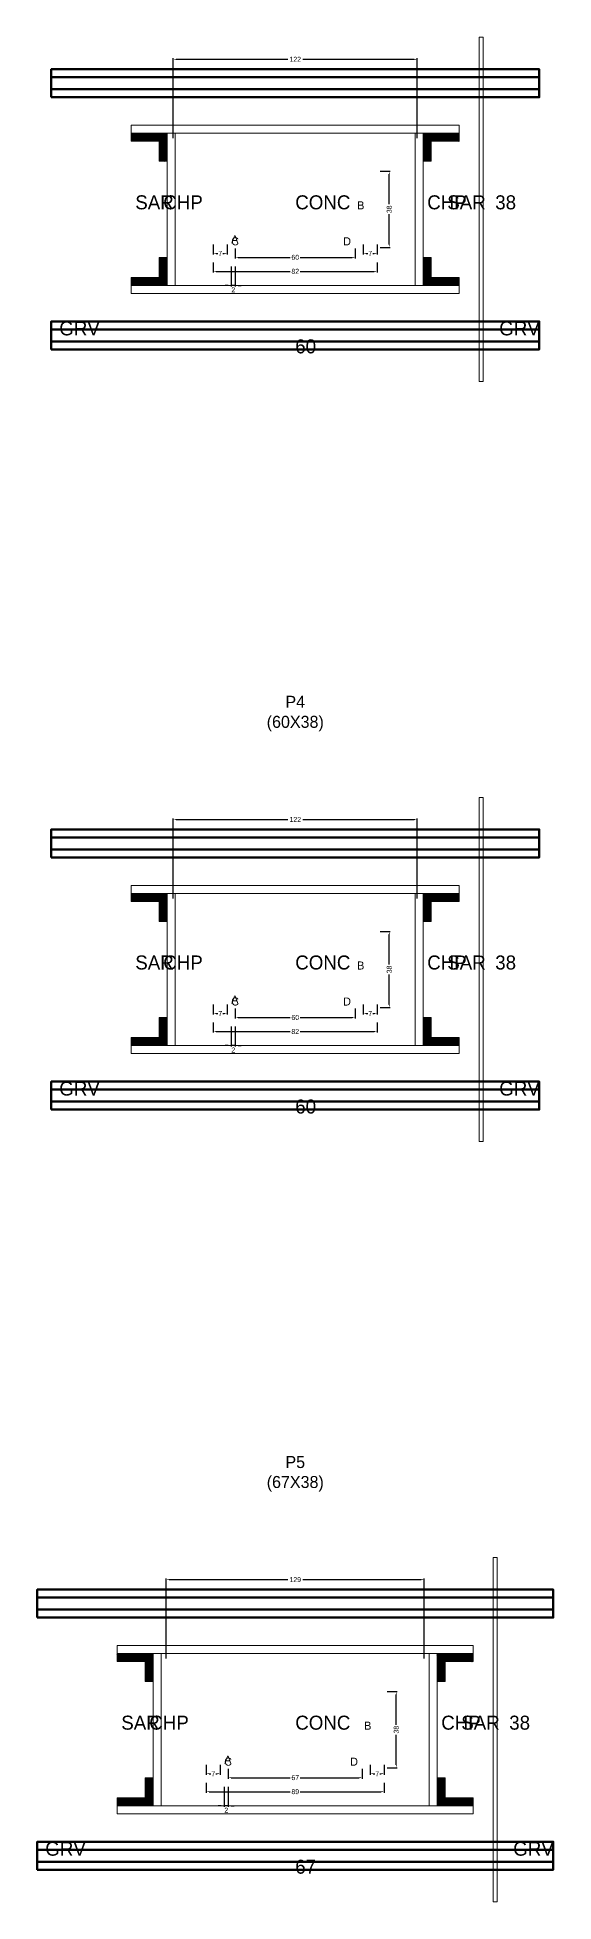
# Model space of a CAD drawing. Header units: centimetres. Extents: x -8500 to 4121, y -7606 to 295.
# Drawn here: x -129 to 129, y -1466 to -534 of the extents above; entities that cross this region are included whole.
import ezdxf

# ---------------------------------------------------------------- set-up
doc = ezdxf.new("R2010")
doc.units = ezdxf.units.CM
for name, color, linetype in [('COTA', 241, 'Continuous'), ('GRAVATA', 224, 'Continuous'), ('Hachura', 251, 'Continuous'), ('NOMENCLATURA', 7, 'Continuous'), ('SARRAFO', 251, 'Continuous'), ('Texto Seção', 7, 'Continuous')]:
    doc.layers.add(name, color=color, linetype=linetype)
doc.dimstyles.new('cotax2', dxfattribs={"dimtxt": 2.5, "dimasz": 1.5, "dimexe": 0.5, "dimexo": 0.5, "dimgap": 0.5, "dimtad": 1, "dimcen": 2.5, "dimazin": 3, "dimtfac": 1, "dimtmove": 0, "dimatfit": 3})

# ---------------------------------------------------------------- blocks, each defined once
blk = doc.blocks.new('_CLOSEDFILLED')
at = {"color": 0, "linetype": 'BYBLOCK'}
blk.add_solid([(-1, 0.16), (0, 0), (-1, -0.16)], dxfattribs=at)
blk = doc.blocks.new('*D66')
for p, q in [((-41, -646.5), (-41, -651.5)), ((-39.5, -651), (-2.5, -651)), ((2.5, -651), (39.5, -651)), ((41, -646.5), (41, -651.5))]:
    blk.add_line(p, q)
at = {"layer": 'Defpoints'}
for p in [(-41, -646), (-41, -651), (41, -646)]:
    blk.add_point(p, dxfattribs=at)
at = {"layer": 'COTA', "xscale": 1.5, "yscale": 1.5, "rotation": 180}
blk.add_blockref('_CLOSEDFILLED', (-41, -651), dxfattribs=at)
at = {"layer": 'COTA', "xscale": 1.5, "yscale": 1.5}
blk.add_blockref('_CLOSEDFILLED', (41, -651), dxfattribs=at)
at = {"layer": 'COTA', "insert": (0, -651), "char_height": 2.5, "attachment_point": 5}
blk.add_mtext('82', dxfattribs=at)
blk = doc.blocks.new('*D67')
for p, q in [((-30, -639.5), (-30, -644.5)), ((30, -639.5), (30, -644.5)), ((-28.5, -644), (-2.5, -644)), ((2.5, -644), (28.5, -644))]:
    blk.add_line(p, q)
at = {"layer": 'Defpoints'}
for p in [(-30, -639), (30, -639), (-30, -644)]:
    blk.add_point(p, dxfattribs=at)
at = {"layer": 'COTA', "xscale": 1.5, "yscale": 1.5, "rotation": 180}
blk.add_blockref('_CLOSEDFILLED', (-30, -644), dxfattribs=at)
at = {"layer": 'COTA', "xscale": 1.5, "yscale": 1.5}
blk.add_blockref('_CLOSEDFILLED', (30, -644), dxfattribs=at)
at = {"layer": 'COTA', "insert": (0, -644), "char_height": 2.5, "attachment_point": 5}
blk.add_mtext('60', dxfattribs=at)
blk = doc.blocks.new('*D68')
for p, q in [((42.5, -601), (47.5, -601)), ((47, -617.5), (47, -602.5)), ((47, -637.5), (47, -622.5)), ((42.5, -639), (47.5, -639))]:
    blk.add_line(p, q)
at = {"layer": 'Defpoints'}
for p in [(42, -601), (42, -639), (47, -639)]:
    blk.add_point(p, dxfattribs=at)
at = {"layer": 'COTA', "xscale": 1.5, "yscale": 1.5}
for p, rotation in [((47, -601), 90), ((47, -639), 270)]:
    blk.add_blockref('_CLOSEDFILLED', p, dxfattribs=dict(at, rotation=rotation))
at = {"layer": 'COTA', "insert": (47, -620), "char_height": 2.5, "attachment_point": 5, "rotation": 90}
blk.add_mtext('38', dxfattribs=at)
blk = doc.blocks.new('*D69')
for p, q in [((-41, -637.5), (-41, -642.5)), ((-39.5, -642), (-38.75, -642)), ((-36.25, -642), (-35.5, -642)), ((-34, -637.5), (-34, -642.5))]:
    blk.add_line(p, q)
at = {"layer": 'Defpoints'}
for p in [(-41, -637), (-41, -642), (-34, -637)]:
    blk.add_point(p, dxfattribs=at)
at = {"layer": 'COTA', "xscale": 1.5, "yscale": 1.5, "rotation": 180}
blk.add_blockref('_CLOSEDFILLED', (-41, -642), dxfattribs=at)
at = {"layer": 'COTA', "xscale": 1.5, "yscale": 1.5}
blk.add_blockref('_CLOSEDFILLED', (-34, -642), dxfattribs=at)
at = {"layer": 'COTA', "insert": (-37.5, -642), "char_height": 2.5, "attachment_point": 5}
blk.add_mtext('7', dxfattribs=at)
blk = doc.blocks.new('*D70')
for p, q in [((34, -637.5), (34, -642.5)), ((35.5, -642), (36.25, -642)), ((38.75, -642), (39.5, -642)), ((41, -637.5), (41, -642.5))]:
    blk.add_line(p, q)
at = {"layer": 'Defpoints'}
for p in [(34, -637), (34, -642), (41, -637)]:
    blk.add_point(p, dxfattribs=at)
at = {"layer": 'COTA', "xscale": 1.5, "yscale": 1.5, "rotation": 180}
blk.add_blockref('_CLOSEDFILLED', (34, -642), dxfattribs=at)
at = {"layer": 'COTA', "xscale": 1.5, "yscale": 1.5}
blk.add_blockref('_CLOSEDFILLED', (41, -642), dxfattribs=at)
at = {"layer": 'COTA', "insert": (37.5, -642), "char_height": 2.5, "attachment_point": 5}
blk.add_mtext('7', dxfattribs=at)
blk = doc.blocks.new('*D71')
for p, q in [((-61, -584.5), (-61, -544.5)), ((-59.5, -545), (-3.75, -545)), ((3.75, -545), (59.5, -545)), ((61, -584.5), (61, -544.5))]:
    blk.add_line(p, q)
at = {"layer": 'Defpoints'}
for p in [(-61, -545), (-61, -585), (61, -585)]:
    blk.add_point(p, dxfattribs=at)
at = {"layer": 'COTA', "xscale": 1.5, "yscale": 1.5, "rotation": 180}
blk.add_blockref('_CLOSEDFILLED', (-61, -545), dxfattribs=at)
at = {"layer": 'COTA', "xscale": 1.5, "yscale": 1.5}
blk.add_blockref('_CLOSEDFILLED', (61, -545), dxfattribs=at)
at = {"layer": 'COTA', "insert": (0, -545), "char_height": 2.5, "attachment_point": 5}
blk.add_mtext('122', dxfattribs=at)
blk = doc.blocks.new('*D92')
for p, q in [((-41, -1026.5), (-41, -1031.5)), ((-39.5, -1031), (-2.5, -1031)), ((2.5, -1031), (39.5, -1031)), ((41, -1026.5), (41, -1031.5))]:
    blk.add_line(p, q)
at = {"layer": 'Defpoints'}
for p in [(-41, -1026), (-41, -1031), (41, -1026)]:
    blk.add_point(p, dxfattribs=at)
at = {"layer": 'COTA', "xscale": 1.5, "yscale": 1.5, "rotation": 180}
blk.add_blockref('_CLOSEDFILLED', (-41, -1031), dxfattribs=at)
at = {"layer": 'COTA', "xscale": 1.5, "yscale": 1.5}
blk.add_blockref('_CLOSEDFILLED', (41, -1031), dxfattribs=at)
at = {"layer": 'COTA', "insert": (0, -1031), "char_height": 2.5, "attachment_point": 5}
blk.add_mtext('82', dxfattribs=at)
blk = doc.blocks.new('*D93')
for p, q in [((-30, -1019.5), (-30, -1024.5)), ((-28.5, -1024), (-2.5, -1024)), ((2.5, -1024), (28.5, -1024)), ((30, -1019.5), (30, -1024.5))]:
    blk.add_line(p, q)
at = {"layer": 'Defpoints'}
for p in [(-30, -1019), (-30, -1024), (30, -1019)]:
    blk.add_point(p, dxfattribs=at)
at = {"layer": 'COTA', "xscale": 1.5, "yscale": 1.5, "rotation": 180}
blk.add_blockref('_CLOSEDFILLED', (-30, -1024), dxfattribs=at)
at = {"layer": 'COTA', "xscale": 1.5, "yscale": 1.5}
blk.add_blockref('_CLOSEDFILLED', (30, -1024), dxfattribs=at)
at = {"layer": 'COTA', "insert": (0, -1024), "char_height": 2.5, "attachment_point": 5}
blk.add_mtext('60', dxfattribs=at)
blk = doc.blocks.new('*D94')
for p, q in [((42.5, -981), (47.5, -981)), ((47, -997.5), (47, -982.5)), ((47, -1017.5), (47, -1002.5)), ((42.5, -1019), (47.5, -1019))]:
    blk.add_line(p, q)
at = {"layer": 'Defpoints'}
for p in [(42, -981), (42, -1019), (47, -1019)]:
    blk.add_point(p, dxfattribs=at)
at = {"layer": 'COTA', "xscale": 1.5, "yscale": 1.5}
for p, rotation in [((47, -981), 90), ((47, -1019), 270)]:
    blk.add_blockref('_CLOSEDFILLED', p, dxfattribs=dict(at, rotation=rotation))
at = {"layer": 'COTA', "insert": (47, -1000), "char_height": 2.5, "attachment_point": 5, "rotation": 90}
blk.add_mtext('38', dxfattribs=at)
blk = doc.blocks.new('*D95')
for p, q in [((-41, -1017.5), (-41, -1022.5)), ((-39.5, -1022), (-38.75, -1022)), ((-36.25, -1022), (-35.5, -1022)), ((-34, -1017.5), (-34, -1022.5))]:
    blk.add_line(p, q)
at = {"layer": 'Defpoints'}
for p in [(-41, -1017), (-41, -1022), (-34, -1017)]:
    blk.add_point(p, dxfattribs=at)
at = {"layer": 'COTA', "xscale": 1.5, "yscale": 1.5, "rotation": 180}
blk.add_blockref('_CLOSEDFILLED', (-41, -1022), dxfattribs=at)
at = {"layer": 'COTA', "xscale": 1.5, "yscale": 1.5}
blk.add_blockref('_CLOSEDFILLED', (-34, -1022), dxfattribs=at)
at = {"layer": 'COTA', "insert": (-37.5, -1022), "char_height": 2.5, "attachment_point": 5}
blk.add_mtext('7', dxfattribs=at)
blk = doc.blocks.new('*D96')
for p, q in [((34, -1017.5), (34, -1022.5)), ((35.5, -1022), (36.25, -1022)), ((38.75, -1022), (39.5, -1022)), ((41, -1017.5), (41, -1022.5))]:
    blk.add_line(p, q)
at = {"layer": 'Defpoints'}
for p in [(34, -1017), (34, -1022), (41, -1017)]:
    blk.add_point(p, dxfattribs=at)
at = {"layer": 'COTA', "xscale": 1.5, "yscale": 1.5, "rotation": 180}
blk.add_blockref('_CLOSEDFILLED', (34, -1022), dxfattribs=at)
at = {"layer": 'COTA', "xscale": 1.5, "yscale": 1.5}
blk.add_blockref('_CLOSEDFILLED', (41, -1022), dxfattribs=at)
at = {"layer": 'COTA', "insert": (37.5, -1022), "char_height": 2.5, "attachment_point": 5}
blk.add_mtext('7', dxfattribs=at)
blk = doc.blocks.new('*D97')
for p, q in [((-61, -964.5), (-61, -924.5)), ((-59.5, -925), (-3.75, -925)), ((3.75, -925), (59.5, -925)), ((61, -964.5), (61, -924.5))]:
    blk.add_line(p, q)
at = {"layer": 'Defpoints'}
for p in [(-61, -925), (-61, -965), (61, -965)]:
    blk.add_point(p, dxfattribs=at)
at = {"layer": 'COTA', "xscale": 1.5, "yscale": 1.5, "rotation": 180}
blk.add_blockref('_CLOSEDFILLED', (-61, -925), dxfattribs=at)
at = {"layer": 'COTA', "xscale": 1.5, "yscale": 1.5}
blk.add_blockref('_CLOSEDFILLED', (61, -925), dxfattribs=at)
at = {"layer": 'COTA', "insert": (0, -925), "char_height": 2.5, "attachment_point": 5}
blk.add_mtext('122', dxfattribs=at)
blk = doc.blocks.new('*D118')
for p, q in [((-44.5, -1406.5), (-44.5, -1411.5)), ((44.5, -1406.5), (44.5, -1411.5)), ((-43, -1411), (-2.5, -1411)), ((2.5, -1411), (43, -1411))]:
    blk.add_line(p, q)
at = {"layer": 'Defpoints'}
for p in [(-44.5, -1406), (44.5, -1406), (-44.5, -1411)]:
    blk.add_point(p, dxfattribs=at)
at = {"layer": 'COTA', "xscale": 1.5, "yscale": 1.5, "rotation": 180}
blk.add_blockref('_CLOSEDFILLED', (-44.5, -1411), dxfattribs=at)
at = {"layer": 'COTA', "xscale": 1.5, "yscale": 1.5}
blk.add_blockref('_CLOSEDFILLED', (44.5, -1411), dxfattribs=at)
at = {"layer": 'COTA', "insert": (0, -1411), "char_height": 2.5, "attachment_point": 5}
blk.add_mtext('89', dxfattribs=at)
blk = doc.blocks.new('*D119')
for p, q in [((-33.5, -1399.5), (-33.5, -1404.5)), ((-32, -1404), (-2.5, -1404)), ((2.5, -1404), (32, -1404)), ((33.5, -1399.5), (33.5, -1404.5))]:
    blk.add_line(p, q)
at = {"layer": 'Defpoints'}
for p in [(-33.5, -1399), (-33.5, -1404), (33.5, -1399)]:
    blk.add_point(p, dxfattribs=at)
at = {"layer": 'COTA', "xscale": 1.5, "yscale": 1.5, "rotation": 180}
blk.add_blockref('_CLOSEDFILLED', (-33.5, -1404), dxfattribs=at)
at = {"layer": 'COTA', "xscale": 1.5, "yscale": 1.5}
blk.add_blockref('_CLOSEDFILLED', (33.5, -1404), dxfattribs=at)
at = {"layer": 'COTA', "insert": (0, -1404), "char_height": 2.5, "attachment_point": 5}
blk.add_mtext('67', dxfattribs=at)
blk = doc.blocks.new('*D120')
for p, q in [((46, -1361), (51, -1361)), ((50.5, -1377.5), (50.5, -1362.5)), ((50.5, -1397.5), (50.5, -1382.5)), ((46, -1399), (51, -1399))]:
    blk.add_line(p, q)
at = {"layer": 'Defpoints'}
for p in [(45.5, -1361), (45.5, -1399), (50.5, -1399)]:
    blk.add_point(p, dxfattribs=at)
at = {"layer": 'COTA', "xscale": 1.5, "yscale": 1.5}
for p, rotation in [((50.5, -1361), 90), ((50.5, -1399), 270)]:
    blk.add_blockref('_CLOSEDFILLED', p, dxfattribs=dict(at, rotation=rotation))
at = {"layer": 'COTA', "insert": (50.5, -1380), "char_height": 2.5, "attachment_point": 5, "rotation": 90}
blk.add_mtext('38', dxfattribs=at)
blk = doc.blocks.new('*D121')
for p, q in [((-44.5, -1397.5), (-44.5, -1402.5)), ((-37.5, -1397.5), (-37.5, -1402.5)), ((-43, -1402), (-42.25, -1402)), ((-39.75, -1402), (-39, -1402))]:
    blk.add_line(p, q)
at = {"layer": 'Defpoints'}
for p in [(-44.5, -1397), (-37.5, -1397), (-44.5, -1402)]:
    blk.add_point(p, dxfattribs=at)
at = {"layer": 'COTA', "xscale": 1.5, "yscale": 1.5, "rotation": 180}
blk.add_blockref('_CLOSEDFILLED', (-44.5, -1402), dxfattribs=at)
at = {"layer": 'COTA', "xscale": 1.5, "yscale": 1.5}
blk.add_blockref('_CLOSEDFILLED', (-37.5, -1402), dxfattribs=at)
at = {"layer": 'COTA', "insert": (-41, -1402), "char_height": 2.5, "attachment_point": 5}
blk.add_mtext('7', dxfattribs=at)
blk = doc.blocks.new('*D122')
for p, q in [((37.5, -1397.5), (37.5, -1402.5)), ((44.5, -1397.5), (44.5, -1402.5)), ((39, -1402), (39.75, -1402)), ((42.25, -1402), (43, -1402))]:
    blk.add_line(p, q)
at = {"layer": 'Defpoints'}
for p in [(37.5, -1397), (44.5, -1397), (37.5, -1402)]:
    blk.add_point(p, dxfattribs=at)
at = {"layer": 'COTA', "xscale": 1.5, "yscale": 1.5, "rotation": 180}
blk.add_blockref('_CLOSEDFILLED', (37.5, -1402), dxfattribs=at)
at = {"layer": 'COTA', "xscale": 1.5, "yscale": 1.5}
blk.add_blockref('_CLOSEDFILLED', (44.5, -1402), dxfattribs=at)
at = {"layer": 'COTA', "insert": (41, -1402), "char_height": 2.5, "attachment_point": 5}
blk.add_mtext('7', dxfattribs=at)
blk = doc.blocks.new('*D123')
for p, q in [((-64.5, -1344.5), (-64.5, -1304.5)), ((64.5, -1344.5), (64.5, -1304.5)), ((-63, -1305), (-3.75, -1305)), ((3.75, -1305), (63, -1305))]:
    blk.add_line(p, q)
at = {"layer": 'Defpoints'}
for p in [(-64.5, -1305), (-64.5, -1345), (64.5, -1345)]:
    blk.add_point(p, dxfattribs=at)
at = {"layer": 'COTA', "xscale": 1.5, "yscale": 1.5, "rotation": 180}
blk.add_blockref('_CLOSEDFILLED', (-64.5, -1305), dxfattribs=at)
at = {"layer": 'COTA', "xscale": 1.5, "yscale": 1.5}
blk.add_blockref('_CLOSEDFILLED', (64.5, -1305), dxfattribs=at)
at = {"layer": 'COTA', "insert": (0, -1305), "char_height": 2.5, "attachment_point": 5}
blk.add_mtext('129', dxfattribs=at)

msp = doc.modelspace()

# ---------------------------------------------------------------- hatches: boundary and pattern name
at = {"layer": 'SARRAFO'}
h = msp.add_hatch(dxfattribs=at)
h.set_pattern_fill('SOLID', scale=2)
h.paths.add_polyline_path([(-82, -586), (-68, -586), (-68, -582), (-82, -582)])
h = msp.add_hatch(dxfattribs=at)
h.set_pattern_fill('SOLID', scale=2)
h.paths.add_polyline_path([(-68, -596), (-64, -596), (-64, -582), (-68, -582)])
h = msp.add_hatch(dxfattribs=at)
h.set_pattern_fill('SOLID', scale=2)
h.paths.add_polyline_path([(64, -596), (68, -596), (68, -582), (64, -582)])
h = msp.add_hatch(dxfattribs=at)
h.set_pattern_fill('SOLID', scale=2)
h.paths.add_polyline_path([(68, -586), (82, -586), (82, -582), (68, -582)])
h = msp.add_hatch(dxfattribs=at)
h.set_pattern_fill('SOLID', scale=2)
h.paths.add_polyline_path([(-68, -658), (-64, -658), (-64, -644), (-68, -644)])
h = msp.add_hatch(dxfattribs=at)
h.set_pattern_fill('SOLID', scale=2)
h.paths.add_polyline_path([(64, -658), (68, -658), (68, -644), (64, -644)])
h = msp.add_hatch(dxfattribs=at)
h.set_pattern_fill('SOLID', scale=2)
h.paths.add_polyline_path([(-82, -658), (-68, -658), (-68, -654), (-82, -654)])
h = msp.add_hatch(dxfattribs=at)
h.set_pattern_fill('SOLID', scale=2)
h.paths.add_polyline_path([(68, -658), (82, -658), (82, -654), (68, -654)])
h = msp.add_hatch(dxfattribs=at)
h.set_pattern_fill('SOLID', scale=2)
h.paths.add_polyline_path([(-82, -966), (-68, -966), (-68, -962), (-82, -962)])
h = msp.add_hatch(dxfattribs=at)
h.set_pattern_fill('SOLID', scale=2)
h.paths.add_polyline_path([(-68, -976), (-64, -976), (-64, -962), (-68, -962)])
h = msp.add_hatch(dxfattribs=at)
h.set_pattern_fill('SOLID', scale=2)
h.paths.add_polyline_path([(64, -976), (68, -976), (68, -962), (64, -962)])
h = msp.add_hatch(dxfattribs=at)
h.set_pattern_fill('SOLID', scale=2)
h.paths.add_polyline_path([(68, -966), (82, -966), (82, -962), (68, -962)])
h = msp.add_hatch(dxfattribs=at)
h.set_pattern_fill('SOLID', scale=2)
h.paths.add_polyline_path([(-68, -1038), (-64, -1038), (-64, -1024), (-68, -1024)])
h = msp.add_hatch(dxfattribs=at)
h.set_pattern_fill('SOLID', scale=2)
h.paths.add_polyline_path([(64, -1038), (68, -1038), (68, -1024), (64, -1024)])
h = msp.add_hatch(dxfattribs=at)
h.set_pattern_fill('SOLID', scale=2)
h.paths.add_polyline_path([(-82, -1038), (-68, -1038), (-68, -1034), (-82, -1034)])
h = msp.add_hatch(dxfattribs=at)
h.set_pattern_fill('SOLID', scale=2)
h.paths.add_polyline_path([(68, -1038), (82, -1038), (82, -1034), (68, -1034)])
h = msp.add_hatch(dxfattribs=at)
h.set_pattern_fill('SOLID', scale=2)
h.paths.add_polyline_path([(-89, -1346), (-75, -1346), (-75, -1342), (-89, -1342)])
h = msp.add_hatch(dxfattribs=at)
h.set_pattern_fill('SOLID', scale=2)
h.paths.add_polyline_path([(-75, -1356), (-71, -1356), (-71, -1342), (-75, -1342)])
h = msp.add_hatch(dxfattribs=at)
h.set_pattern_fill('SOLID', scale=2)
h.paths.add_polyline_path([(71, -1356), (75, -1356), (75, -1342), (71, -1342)])
h = msp.add_hatch(dxfattribs=at)
h.set_pattern_fill('SOLID', scale=2)
h.paths.add_polyline_path([(75, -1346), (89, -1346), (89, -1342), (75, -1342)])
h = msp.add_hatch(dxfattribs=at)
h.set_pattern_fill('SOLID', scale=2)
h.paths.add_polyline_path([(-75, -1418), (-71, -1418), (-71, -1404), (-75, -1404)])
h = msp.add_hatch(dxfattribs=at)
h.set_pattern_fill('SOLID', scale=2)
h.paths.add_polyline_path([(71, -1418), (75, -1418), (75, -1404), (71, -1404)])
h = msp.add_hatch(dxfattribs=at)
h.set_pattern_fill('SOLID', scale=2)
h.paths.add_polyline_path([(-89, -1418), (-75, -1418), (-75, -1414), (-89, -1414)])
h = msp.add_hatch(dxfattribs=at)
h.set_pattern_fill('SOLID', scale=2)
h.paths.add_polyline_path([(75, -1418), (89, -1418), (89, -1414), (75, -1414)])

# ---------------------------------------------------------------- linework, layer by layer
at = {"layer": 'GRAVATA', "lineweight": 50}
for points in [[(-122, -564), (122, -564), (122, -550), (-122, -550)], [(-122, -560), (122, -560), (122, -554), (-122, -554)], [(-122, -690), (122, -690), (122, -676), (-122, -676)], [(-122, -686), (122, -686), (122, -680), (-122, -680)], [(-122, -944), (122, -944), (122, -930), (-122, -930)], [(-122, -940), (122, -940), (122, -934), (-122, -934)], [(-122, -1070), (122, -1070), (122, -1056), (-122, -1056)], [(-122, -1066), (122, -1066), (122, -1060), (-122, -1060)], [(-129, -1324), (129, -1324), (129, -1310), (-129, -1310)], [(-129, -1320), (129, -1320), (129, -1314), (-129, -1314)], [(-129, -1450), (129, -1450), (129, -1436), (-129, -1436)], [(-129, -1446), (129, -1446), (129, -1440), (-129, -1440)]]:
    msp.add_lwpolyline(points, close=True, dxfattribs=at)
at = {"layer": 'Hachura', "lineweight": 13}
for points in [[(92, -706), (94, -706), (94, -534), (92, -534)], [(92, -1086), (94, -1086), (94, -914), (92, -914)], [(99, -1466), (101, -1466), (101, -1294), (99, -1294)]]:
    msp.add_lwpolyline(points, close=True, dxfattribs=at)
at = {"layer": 'Hachura', "lineweight": 18}
for points in [[(-82, -582), (82, -582), (82, -578), (-82, -578)], [(-64, -658), (-60, -658), (-60, -582), (-64, -582)], [(60, -658), (64, -658), (64, -582), (60, -582)], [(-82, -662), (82, -662), (82, -658), (-82, -658)], [(-82, -962), (82, -962), (82, -958), (-82, -958)], [(-64, -1038), (-60, -1038), (-60, -962), (-64, -962)], [(60, -1038), (64, -1038), (64, -962), (60, -962)], [(-82, -1042), (82, -1042), (82, -1038), (-82, -1038)], [(-89, -1342), (89, -1342), (89, -1338), (-89, -1338)], [(-71, -1418), (-67, -1418), (-67, -1342), (-71, -1342)], [(67, -1418), (71, -1418), (71, -1342), (67, -1342)], [(-89, -1422), (89, -1422), (89, -1418), (-89, -1418)]]:
    msp.add_lwpolyline(points, close=True, dxfattribs=at)
at = {"layer": 'SARRAFO', "lineweight": 13}
for points in [[(-82, -586), (-68, -586), (-68, -582), (-82, -582)], [(-68, -596), (-64, -596), (-64, -582), (-68, -582)], [(64, -596), (68, -596), (68, -582), (64, -582)], [(68, -586), (82, -586), (82, -582), (68, -582)], [(-68, -658), (-64, -658), (-64, -644), (-68, -644)], [(64, -658), (68, -658), (68, -644), (64, -644)], [(-82, -658), (-68, -658), (-68, -654), (-82, -654)], [(68, -658), (82, -658), (82, -654), (68, -654)], [(-82, -966), (-68, -966), (-68, -962), (-82, -962)], [(-68, -976), (-64, -976), (-64, -962), (-68, -962)], [(64, -976), (68, -976), (68, -962), (64, -962)], [(68, -966), (82, -966), (82, -962), (68, -962)], [(-68, -1038), (-64, -1038), (-64, -1024), (-68, -1024)], [(64, -1038), (68, -1038), (68, -1024), (64, -1024)], [(-82, -1038), (-68, -1038), (-68, -1034), (-82, -1034)], [(68, -1038), (82, -1038), (82, -1034), (68, -1034)], [(-89, -1346), (-75, -1346), (-75, -1342), (-89, -1342)], [(-75, -1356), (-71, -1356), (-71, -1342), (-75, -1342)], [(71, -1356), (75, -1356), (75, -1342), (71, -1342)], [(75, -1346), (89, -1346), (89, -1342), (75, -1342)], [(-75, -1418), (-71, -1418), (-71, -1404), (-75, -1404)], [(71, -1418), (75, -1418), (75, -1404), (71, -1404)], [(-89, -1418), (-75, -1418), (-75, -1414), (-89, -1414)], [(75, -1418), (89, -1418), (89, -1414), (75, -1414)]]:
    msp.add_lwpolyline(points, close=True, dxfattribs=at)

# ---------------------------------------------------------------- texts
at = {"layer": 'NOMENCLATURA'}
for s, p in [('B', (31, -620)), ('A', (-32, -637)), ('C', (-32, -638)), ('D', (24, -638)), ('B', (31, -1000)), ('A', (-32, -1017)), ('C', (-32, -1018)), ('D', (24, -1018)), ('B', (34.5, -1380)), ('A', (-35.5, -1397)), ('C', (-35.5, -1398)), ('D', (27.5, -1398))]:
    msp.add_text(s, height=4, dxfattribs=at).set_placement(p)
at = {"layer": 'NOMENCLATURA', "char_height": 6, "attachment_point": 8}
for s, insert in [('P4\\P(60X38)', (0, -881)), ('P5\\P(67X38)', (0, -1261))]:
    msp.add_mtext(s, dxfattribs=dict(at, insert=insert))
at = {"layer": 'Texto Seção'}
for s, p in [('SAR', (-80, -620)), ('CHP', (-66, -620)), ('CONC', (0, -620)), ('CHP', (66, -620)), ('SAR', (76, -620)), ('38', (100, -620)), ('GRV', (-118, -683)), ('GRV', (102, -683)), ('60', (0, -692)), ('SAR', (-80, -1000)), ('CHP', (-66, -1000)), ('CONC', (0, -1000)), ('CHP', (66, -1000)), ('SAR', (76, -1000)), ('38', (100, -1000)), ('GRV', (-118, -1063)), ('GRV', (102, -1063)), ('60', (0, -1072)), ('SAR', (-87, -1380)), ('CHP', (-73, -1380)), ('CONC', (0, -1380)), ('CHP', (73, -1380)), ('SAR', (83, -1380)), ('38', (107, -1380)), ('GRV', (-125, -1443)), ('GRV', (109, -1443)), ('67', (0, -1452))]:
    msp.add_text(s, height=7, dxfattribs=at).set_placement(p)

# ---------------------------------------------------------------- dimensions: what is measured, and where the dimension line sits
at = {"layer": 'COTA'}
for base, p1, p2, picture, middle in [((-61, -545), (-61, -585), (61, -585), '*D71', (0, -545)), ((-41, -642), (-41, -637), (-34, -637), '*D69', (-37.5, -642)), ((-30, -644), (-30, -639), (30, -639), '*D67', (0, -644)), ((34, -642), (34, -637), (41, -637), '*D70', (37.5, -642)), ((-41, -651), (-41, -646), (41, -646), '*D66', (0, -651)), ((-61, -925), (-61, -965), (61, -965), '*D97', (0, -925)), ((-41, -1022), (-41, -1017), (-34, -1017), '*D95', (-37.5, -1022)), ((-30, -1024), (-30, -1019), (30, -1019), '*D93', (0, -1024)), ((34, -1022), (34, -1017), (41, -1017), '*D96', (37.5, -1022)), ((-41, -1031), (-41, -1026), (41, -1026), '*D92', (0, -1031)), ((-64.5, -1305), (-64.5, -1345), (64.5, -1345), '*D123', (0, -1305)), ((-44.5, -1402), (-44.5, -1397), (-37.5, -1397), '*D121', (-41, -1402)), ((37.5, -1402), (37.5, -1397), (44.5, -1397), '*D122', (41, -1402)), ((-44.5, -1411), (-44.5, -1406), (44.5, -1406), '*D118', (0, -1411)), ((-33.5, -1404), (-33.5, -1399), (33.5, -1399), '*D119', (0, -1404))]:
    dim = msp.add_linear_dim(base=base, p1=p1, p2=p2, dimstyle='cotax2', dxfattribs=at)
    dim.commit()
    dim.dimension.update_dxf_attribs({"geometry": picture, "text_midpoint": middle})
for base, p1, p2, picture, middle in [((47, -639), (42, -639), (42, -601), '*D68', (47, -620)), ((47, -1019), (42, -1019), (42, -981), '*D94', (47, -1000)), ((50.5, -1399), (45.5, -1399), (45.5, -1361), '*D120', (50.5, -1380))]:
    dim = msp.add_linear_dim(base=base, p1=p1, p2=p2, angle=90, dimstyle='cotax2', dxfattribs=at)
    dim.commit()
    dim.dimension.update_dxf_attribs({"geometry": picture, "text_midpoint": middle})
for base, p1, p2 in [((-30, -658), (-30, -648), (-32, -648)), ((-30, -1038), (-30, -1028), (-32, -1028)), ((-33.5, -1418), (-33.5, -1408), (-35.5, -1408))]:
    msp.add_linear_dim(base=base, p1=p1, p2=p2, dimstyle='cotax2', dxfattribs=at).render()

doc.saveas('drawing.dxf')
